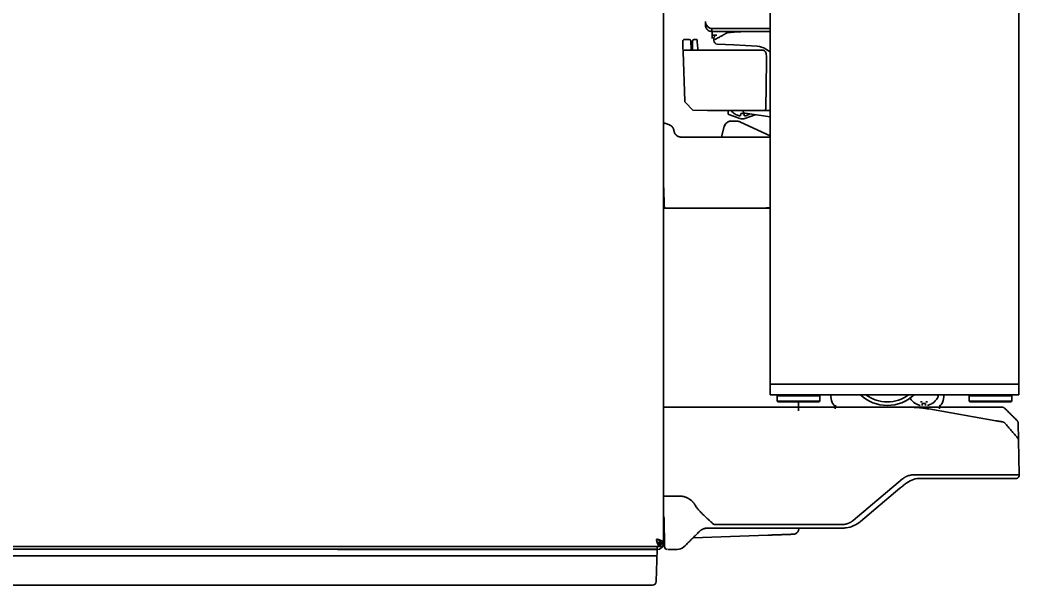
# Model space of a CAD drawing. Header units: inches. Extents: x 786 to 5755, y -850 to 3635.
# Drawn here: x 5404.7 to 5685.8, y 1287.6 to 1446.5 of the extents above; entities that cross this region are included whole.
import ezdxf

# ---------------------------------------------------------------- set-up
doc = ezdxf.new("R2010")
doc.units = ezdxf.units.IN
doc.layers.add('1', color=7, linetype='Continuous', true_color=0xffffff)
doc.layers.add('4', color=7, linetype='Continuous', true_color=0xffffff)

msp = doc.modelspace()

# ---------------------------------------------------------------- linework, layer by layer
at = {"layer": '1', "color": 7, "linetype": 'Continuous', "lineweight": 35}
for p, q in [((5615.76, 1344.12), (5615.76, 2088.63)), ((5685.76, 1344.12), (5685.76, 2088.63)), ((5585.76, 1299.72), (5585.76, 2075.35)), ((5597.59, 1445.78), (5597.56, 1445.21)), ((5597.78, 1445.2), (5597.56, 1445.21)), ((5599.36, 1444.12), (5599.36, 1443.32)), ((5599.36, 1443.32), (5600.27, 1443.32)), ((5599.47, 1443.32), (5599.47, 1441.32)), ((5601.4, 1444.12), (5599.54, 1444.12)), ((5600.27, 1443.32), (5615.76, 1443.32)), ((5601.65, 1444.12), (5601.4, 1444.12)), ((5601.65, 1444.12), (5615.76, 1444.12)), ((5609.39, 1443.32), (5605.64, 1443.13)), ((5593.92, 1440.14), (5593.89, 1438.31)), ((5593.93, 1440.58), (5593.92, 1440.14)), ((5595.01, 1441.07), (5594.43, 1441.07)), ((5595.25, 1440.36), (5595.21, 1440.89)), ((5595.41, 1438.53), (5595.25, 1440.36)), ((5599.53, 1442.32), (5600.81, 1442.32)), ((5599.91, 1441.38), (5599.91, 1440.77)), ((5600.86, 1439.77), (5605.6, 1439.52)), ((5593.89, 1438.31), (5593.89, 1438.07)), ((5595.45, 1438.07), (5595.41, 1438.53)), ((5598.26, 1438.07), (5598.26, 1438.11)), ((5603.26, 1438.11), (5603.26, 1438.07)), ((5605.6, 1439.52), (5612.09, 1439.18)), ((5614.56, 1438.37), (5615.82, 1437.55)), ((5603.99, 1420.21), (5603.99, 1421.07)), ((5604.15, 1419.98), (5607.3, 1418.83)), ((5608.14, 1421.07), (5608.14, 1421.07)), ((5608.67, 1418.83), (5611.61, 1419.9)), ((5608.78, 1420.3), (5615.82, 1419.31)), ((5615.76, 1344.12), (5615.76, 1341.12)), ((5617.76, 1344.12), (5615.76, 1344.12)), ((5615.76, 1344.12), (5617.76, 1344.12)), ((5683.76, 1344.12), (5617.76, 1344.12)), ((5617.76, 1344.12), (5683.76, 1344.12)), ((5685.76, 1344.12), (5683.76, 1344.12)), ((5683.76, 1344.12), (5685.76, 1344.12)), ((5685.76, 1341.12), (5685.76, 1344.12)), ((5615.76, 1341.12), (5617.76, 1341.12)), ((5683.76, 1341.12), (5617.76, 1341.12)), ((5617.76, 1340.87), (5618.01, 1341.12)), ((5617.76, 1339.37), (5617.76, 1340.87)), ((5617.76, 1340.87), (5629.76, 1340.87)), ((5618.01, 1339.12), (5617.76, 1339.37)), ((5617.76, 1339.37), (5623.76, 1339.37)), ((5623.76, 1339.12), (5618.01, 1339.12)), ((5623.76, 1339.37), (5629.76, 1339.37)), ((5629.51, 1339.12), (5623.76, 1339.12)), ((5629.51, 1341.12), (5629.76, 1340.87)), ((5629.76, 1339.37), (5629.51, 1339.12)), ((5629.76, 1340.87), (5629.76, 1339.37)), ((5633.04, 1339.54), (5632.76, 1341.12)), ((5656.73, 1338.68), (5656.73, 1338.65)), ((5661.33, 1338.65), (5661.33, 1338.68)), ((5663.03, 1340.72), (5663.03, 1340.52)), ((5664.76, 1341.12), (5664.48, 1339.54)), ((5671.76, 1340.87), (5672.01, 1341.12)), ((5671.76, 1339.37), (5671.76, 1340.87)), ((5671.76, 1340.87), (5683.76, 1340.87)), ((5672.01, 1339.12), (5671.76, 1339.37)), ((5671.76, 1339.37), (5677.76, 1339.37)), ((5677.76, 1339.12), (5672.01, 1339.12)), ((5677.76, 1339.37), (5683.76, 1339.37)), ((5683.51, 1339.12), (5677.76, 1339.12)), ((5683.51, 1341.12), (5683.76, 1340.87)), ((5683.76, 1339.37), (5683.51, 1339.12)), ((5683.76, 1341.12), (5685.76, 1341.12)), ((5683.76, 1340.87), (5683.76, 1339.37)), ((5590, 1337.62), (5585.82, 1337.62)), ((5602.39, 1337.62), (5590, 1337.62)), ((5639.24, 1337.62), (5602.39, 1337.62)), ((5634.15, 1337.62), (5634.14, 1338.19)), ((5648.09, 1337.62), (5639.24, 1337.62)), ((5653.14, 1337.62), (5649.07, 1337.62)), ((5678.56, 1337.62), (5656.28, 1337.62)), ((5679.26, 1333.84), (5660.41, 1337.16)), ((5663.51, 1338.19), (5663.5, 1337.62)), ((5685.65, 1328.37), (5685.57, 1333.21)), ((5685.82, 1318.62), (5685.65, 1328.37)), ((5653.07, 1317.45), (5639.17, 1305.79)), ((5678.83, 1318.62), (5656.28, 1318.62)), ((5658.2, 1317.62), (5685.07, 1317.62)), ((5685.82, 1318.62), (5678.83, 1318.62)), ((5685.82, 1318.36), (5685.82, 1318.62)), ((5641.2, 1305.49), (5652.32, 1314.83)), ((5586.05, 1312.62), (5585.82, 1312.62)), ((5587.43, 1312.62), (5586.05, 1312.62)), ((5590.32, 1312.62), (5587.43, 1312.62)), ((5594.86, 1309.76), (5594.65, 1310.12)), ((5585.82, 1304.75), (5585.84, 1304.75)), ((5585.83, 1304.75), (5585.96, 1304.78)), ((5585.93, 1306.45), (5586.07, 1298.36)), ((5635.96, 1304.62), (5600.71, 1304.62)), ((5585.83, 1302.34), (5585.82, 1302.34)), ((5586.01, 1302.02), (5585.95, 1301.97)), ((5595.81, 1302.6), (5595.95, 1302.74)), ((5600.71, 1303.62), (5636.06, 1303.62)), ((5635.09, 1303.62), (5635.16, 1303.62)), ((5584.82, 1299.62), (5584.14, 1299.62)), ((5585.02, 1299.22), (5584.68, 1299.22)), ((5584.68, 1299.22), (5584.84, 1299.22)), ((5585.02, 1299.22), (5584.84, 1299.22)), ((5585.02, 1299.41), (5585.02, 1299.56)), ((5585.02, 1299.41), (5585.02, 1299.22)), ((5585.02, 1298.42), (5585.02, 1299.22)), ((5585.02, 1299.22), (5585.82, 1299.22)), ((5585.82, 1299.41), (5585.82, 1299.56)), ((5585.82, 1299.22), (5585.82, 1299.41)), ((4604.34, 1297.68), (5584.02, 1297.68)), ((4604.64, 1298.48), (5584.53, 1298.48)), ((5580.02, 1297.62), (5494.02, 1297.62)), ((5584.02, 1297.62), (5580.02, 1297.62)), ((5580.02, 1297.62), (5584.02, 1297.62)), ((5583.71, 1288.59), (5584.02, 1297.62)), ((5584.02, 1297.62), (5584.02, 1298.42)), ((5584.68, 1298.42), (5584.84, 1298.42)), ((5584.84, 1298.42), (5585.02, 1298.42)), ((5587.84, 1297.62), (5589.58, 1297.62)), ((4696.04, 1295.78), (5583.96, 1295.78)), ((5494.34, 1287.62), (4696.04, 1287.62)), ((5494.34, 1287.62), (5580.02, 1287.62)), ((5580.02, 1287.62), (5582.71, 1287.62))]:
    msp.add_line(p, q, dxfattribs=at)
for centre, radius, start, end in [((5605.17, 1443.12), 0.2, 90, 185.2159), ((5594.43, 1440.57), 0.5, 90, 179), ((5595.01, 1440.87), 0.2, 5, 90), ((5600.91, 1440.77), 1, 180, 267), ((5611.83, 1434.19), 5, 56.8462, 87), ((5607.99, 1423.17), 3.74, 213.5346, 230.6209), ((5608.89, 1421.04), 0.75, 178, 262), ((5635.01, 1339.89), 2, 190, 222.8958), ((5632.08, 1337.16), 2, 1, 42.8958), ((5648.76, 1349.12), 11, 226.6582, 270), ((5648.76, 1349.12), 10, 233.1281, 270), ((5648.76, 1349.12), 11, 270, 313.3463), ((5648.76, 1349.12), 10, 270, 306.8719), ((5659.22, 1342.74), 4.8, 212.2618, 238.4163), ((5659.03, 1342.43), 3.78, 262.3959, 269.9965), ((5659.03, 1342.43), 3.78, 270.0035, 277.6041), ((5658.83, 1342.74), 4.8, 301.5814, 329.6988), ((5662.63, 1340.72), 0.4, 0, 90), ((5662.63, 1340.52), 0.4, 329.6988, 0), ((5665.44, 1337.16), 2, 137.1042, 179), ((5662.51, 1339.89), 2, 317.1042, 350), ((5658.2, 1310.62), 7, 90, 124.4719), ((5685.07, 1318.37), 0.75, 270, 359), ((5584.44, 1306.28), 1.5, 1, 22.1255), ((5636.06, 1311.62), 8, 278.1266, 310), ((5584.02, 1300.22), 0.25, 90, 180), ((5582.47, 1301.62), 2, 312.1755, 324.0342), ((5584.02, 1299.42), 1.8, 270, 353.6845), ((5586.82, 1298.37), 0.75, 181, 270), ((5589.58, 1300.62), 3, 270, 309.6918), ((5582.71, 1288.62), 1, 270, 358)]:
    msp.add_arc(centre, radius, start, end, dxfattribs=at)
at = {"layer": '1', "color": 7, "linetype": 'Continuous', "lineweight": 35, "extrusion": (0, 0, -1)}
for centre, major_axis, ratio, start_param, end_param in [((5599.54, 1446.12), (0, 2), 0.990268, 3.141593, 4.712389), ((5607.98, 1423.19), (-3.62, -0.87), 0.997235, 5.247399, 5.62012), ((5607.69, 1423.19), (-0.27, -3.72), 0.017407, 5.611261, 5.983982), ((5608.28, 1423.19), (-0.27, 3.72), 0.017407, 3.440796, 3.813517), ((5607.99, 1423.19), (-3.62, 0.87), 0.997235, 3.879272, 4.177379), ((5607.73, 1423.23), (-0.81, -3.6), 0.902278, 6.178468, 6.295334), ((5607.43, 1423.23), (-0.38, -3.67), 0.420739, 6.027806, 6.144672), ((5607.99, 1420.71), (0, -2), 0.999828, 5.934175, 6.632196), ((5608.54, 1423.23), (-0.38, 3.67), 0.420739, 3.280106, 3.396972), ((5608.25, 1423.23), (-0.81, 3.6), 0.902278, 3.129444, 3.24631), ((5598.07, 1300.62), (2.13, 2.11), 0.999844, 4.708305, 4.71975)]:
    msp.add_ellipse(centre, major_axis=major_axis, ratio=ratio, start_param=start_param, end_param=end_param, dxfattribs=at)
at = {"layer": '1', "color": 7, "linetype": 'Continuous', "lineweight": 35}
for points, degree in [([(5597.56, 1445.21), (5597.56, 1445.15), (5597.56, 1445.08), (5597.57, 1445.01)], 3), ([(5600.23, 1441.04), (5603.69, 1442.95)], 1), ([(5658.03, 1338.13), (5657.97, 1338.14), (5657.86, 1338.17), (5657.7, 1338.22), (5657.54, 1338.28), (5657.39, 1338.34), (5657.24, 1338.41), (5657.08, 1338.48), (5656.91, 1338.57), (5656.79, 1338.64), (5656.73, 1338.68)], 3), ([(5658.59, 1339.12), (5658.57, 1339.12), (5658.52, 1339.12), (5658.45, 1339.11), (5658.38, 1339.11), (5658.31, 1339.11), (5658.23, 1339.11), (5658.16, 1339.12), (5658.11, 1339.12), (5658.09, 1339.12)], 3), ([(5659.53, 1338.13), (5659.53, 1338.14), (5659.53, 1338.17), (5659.53, 1338.22), (5659.53, 1338.28), (5659.53, 1338.34), (5659.53, 1338.41), (5659.53, 1338.48), (5659.53, 1338.57), (5659.53, 1338.64), (5659.53, 1338.68)], 3), ([(5660.09, 1339.12), (5660.06, 1339.12), (5660.01, 1339.12), (5659.94, 1339.11), (5659.87, 1339.11), (5659.8, 1339.11), (5659.73, 1339.11), (5659.66, 1339.12), (5659.61, 1339.12), (5659.59, 1339.12)], 3), ([(5649.07, 1337.62), (5648.58, 1337.62), (5648.09, 1337.62)], 2), ([(5655.2, 1337.62), (5654.51, 1337.62), (5653.82, 1337.62), (5653.14, 1337.62)], 3), ([(5656.28, 1337.62), (5655.93, 1337.62), (5655.57, 1337.62), (5655.22, 1337.62)], 3), ([(5685.27, 1333.91), (5681.79, 1337.33)], 1), ([(5681.87, 1333.15), (5685.42, 1329)], 1), ([(5594.89, 1309.7), (5594.88, 1309.72), (5594.87, 1309.74), (5594.86, 1309.76)], 3), ([(5585.82, 1304.04), (5585.97, 1304.06)], 1), ([(5598.07, 1303.62), (5598.22, 1303.62), (5598.52, 1303.62), (5598.99, 1303.62), (5599.46, 1303.62), (5599.77, 1303.62), (5599.93, 1303.62)], 3), ([(5599.93, 1303.62), (5600.19, 1303.62), (5600.45, 1303.62), (5600.71, 1303.62)], 3), ([(5583.77, 1300.22), (5583.77, 1300.19), (5583.78, 1300.16), (5583.8, 1300.14)], 3), ([(5584.68, 1298.42), (5584.68, 1299.22)], 1), ([(5585.82, 1299.56), (5585.02, 1299.56)], 1), ([(5591.5, 1298.31), (5591.57, 1298.37), (5591.64, 1298.43), (5591.7, 1298.5)], 3)]:
    msp.add_open_spline(points, degree=degree, dxfattribs=at)
for points, knots in [([(5597.57, 1445.01), (5597.57, 1444.91), (5597.59, 1444.81), (5597.63, 1444.61), (5597.67, 1444.51), (5597.72, 1444.38), (5597.73, 1444.36), (5597.76, 1444.31), (5597.8, 1444.23), (5597.84, 1444.16), (5597.93, 1444.03), (5598, 1443.94), (5598.1, 1443.84), (5598.13, 1443.82), (5598.17, 1443.78), (5598.23, 1443.72), (5598.3, 1443.67), (5598.45, 1443.57), (5598.55, 1443.51), (5598.69, 1443.46), (5598.72, 1443.44), (5598.77, 1443.42), (5598.8, 1443.41), (5598.89, 1443.39), (5599, 1443.36), (5599.12, 1443.34), (5599.21, 1443.33), (5599.24, 1443.33), (5599.3, 1443.33), (5599.33, 1443.32), (5599.36, 1443.32)], [0, 0, 0, 0, 0.125, 0.125, 0.25, 0.25, 0.28125, 0.28125, 0.3125, 0.375, 0.375, 0.5, 0.5, 0.53125, 0.53125, 0.5625, 0.625, 0.625, 0.75, 0.75, 0.78125, 0.78125, 0.8125, 0.8125, 0.875, 0.9375, 0.9375, 0.96875, 0.96875, 1, 1, 1, 1]), ([(5599.36, 1444.12), (5599.29, 1444.12), (5599.21, 1444.13), (5599.12, 1444.15), (5599.11, 1444.16), (5599.07, 1444.17), (5599.05, 1444.17), (5599, 1444.19), (5598.97, 1444.2), (5598.93, 1444.22), (5598.91, 1444.23), (5598.9, 1444.24)], [0, 0, 0, 0, 0.453001, 0.453001, 0.566251, 0.566251, 0.679502, 0.679502, 0.906002, 0.906002, 1, 1, 1, 1]), ([(5604.01, 1443.04), (5603.96, 1443.04), (5603.9, 1443.03), (5603.79, 1443), (5603.74, 1442.98), (5603.69, 1442.95)], [0, 0, 0, 0, 0.5, 0.5, 1, 1, 1, 1]), ([(5605.64, 1443.13), (5605.62, 1443.13), (5605.59, 1443.13), (5605.53, 1443.12), (5605.51, 1443.12), (5605.45, 1443.12), (5605.42, 1443.12), (5605.37, 1443.11), (5605.34, 1443.11), (5605.29, 1443.11), (5605.26, 1443.11), (5605.21, 1443.11), (5605.18, 1443.1), (5605.13, 1443.1), (5605.11, 1443.1), (5605.06, 1443.1), (5605.03, 1443.1), (5604.98, 1443.09), (5604.96, 1443.09), (5604.91, 1443.09), (5604.89, 1443.09), (5604.84, 1443.09), (5604.81, 1443.09), (5604.77, 1443.08), (5604.75, 1443.08), (5604.68, 1443.08), (5604.64, 1443.08), (5604.56, 1443.07), (5604.52, 1443.07), (5604.46, 1443.07), (5604.44, 1443.07), (5604.41, 1443.06), (5604.39, 1443.06), (5604.34, 1443.06), (5604.31, 1443.06), (5604.25, 1443.06), (5604.22, 1443.05), (5604.18, 1443.05), (5604.15, 1443.05), (5604.12, 1443.05), (5604.11, 1443.05), (5604.1, 1443.05), (5604.09, 1443.05), (5604.06, 1443.05), (5604.05, 1443.05), (5604.04, 1443.04), (5604.03, 1443.04), (5604.03, 1443.04), (5604.02, 1443.04), (5604.02, 1443.04), (5604.01, 1443.04), (5604.01, 1443.04), (5604.01, 1443.04), (5604.01, 1443.04)], [0, 0, 0, 0, 0.031362, 0.031362, 0.062725, 0.062725, 0.094087, 0.094087, 0.125449, 0.125449, 0.156812, 0.156812, 0.188174, 0.188174, 0.219536, 0.219536, 0.250899, 0.250899, 0.282261, 0.282261, 0.313623, 0.313623, 0.344986, 0.344986, 0.376348, 0.376348, 0.439073, 0.439073, 0.501797, 0.501797, 0.53316, 0.53316, 0.564522, 0.564522, 0.627247, 0.627247, 0.689971, 0.689971, 0.752696, 0.752696, 0.784058, 0.784058, 0.815421, 0.815421, 0.878145, 0.878145, 0.909508, 0.909508, 0.94087, 0.94087, 0.972232, 0.972232, 1, 1, 1, 1]), ([(5605.63, 1443.05), (5605.63, 1443.07), (5605.63, 1443.09), (5605.64, 1443.12), (5605.64, 1443.13), (5605.64, 1443.13)], [0, 0, 0, 0, 0.5, 0.5, 1, 1, 1, 1]), ([(5600.3, 1442.03), (5600.24, 1442), (5600.18, 1441.96), (5600.09, 1441.87), (5600.05, 1441.82), (5599.98, 1441.7), (5599.95, 1441.64), (5599.92, 1441.51), (5599.91, 1441.44), (5599.91, 1441.38)], [0, 0, 0, 0, 0.25, 0.25, 0.5, 0.5, 0.75, 0.75, 1, 1, 1, 1]), ([(5603.99, 1420.21), (5603.99, 1420.2), (5603.99, 1420.2), (5603.99, 1420.19), (5603.99, 1420.18), (5603.99, 1420.16), (5603.99, 1420.15), (5604, 1420.12), (5604.01, 1420.11), (5604.02, 1420.09), (5604.03, 1420.08), (5604.04, 1420.06), (5604.05, 1420.04), (5604.07, 1420.03), (5604.07, 1420.02), (5604.08, 1420.02), (5604.11, 1420), (5604.13, 1419.98), (5604.15, 1419.98)], [0, 0, 0, 0, 0.0625, 0.0625, 0.125, 0.125, 0.25, 0.25, 0.375, 0.375, 0.5, 0.5, 0.625, 0.6875, 0.6875, 0.75, 0.75, 1, 1, 1, 1]), ([(5608.45, 1420.28), (5608.42, 1420.28), (5608.38, 1420.28), (5608.3, 1420.28), (5608.22, 1420.28), (5608.14, 1420.28), (5608.07, 1420.28), (5608.03, 1420.28), (5607.91, 1420.28), (5607.83, 1420.28), (5607.71, 1420.28), (5607.67, 1420.28), (5607.6, 1420.28), (5607.56, 1420.28), (5607.52, 1420.28)], [0, 0, 0, 0, 0.125, 0.125, 0.25, 0.375, 0.375, 0.5, 0.5, 0.75, 0.75, 0.875, 0.875, 1, 1, 1, 1]), ([(5658.53, 1338.68), (5658.53, 1338.56), (5658.53, 1338.45), (5658.53, 1338.31), (5658.53, 1338.27), (5658.53, 1338.19), (5658.53, 1338.16), (5658.53, 1338.13)], [0, 0, 0, 0, 0.5, 0.5, 0.75, 0.75, 1, 1, 1, 1]), ([(5661.33, 1338.68), (5661.12, 1338.56), (5660.91, 1338.45), (5660.59, 1338.31), (5660.48, 1338.27), (5660.25, 1338.19), (5660.14, 1338.16), (5660.03, 1338.13)], [0, 0, 0, 0, 0.5, 0.5, 0.75, 0.75, 1, 1, 1, 1]), ([(5660.41, 1337.16), (5660, 1337.24), (5659.59, 1337.3), (5658.98, 1337.38), (5658.77, 1337.41), (5658.36, 1337.45), (5658.15, 1337.48), (5657.53, 1337.53), (5657.12, 1337.56), (5656.29, 1337.6), (5655.88, 1337.62), (5655.46, 1337.62)], [0, 0, 0, 0, 0.25, 0.25, 0.375, 0.375, 0.5, 0.5, 0.75, 0.75, 1, 1, 1, 1]), ([(5681.08, 1337.62), (5681.08, 1337.62), (5681.08, 1337.62), (5681.06, 1337.62), (5681.06, 1337.62), (5681.04, 1337.62), (5681.04, 1337.62), (5681.02, 1337.62), (5681.01, 1337.62), (5680.99, 1337.62), (5680.98, 1337.62), (5680.95, 1337.62), (5680.94, 1337.62), (5680.91, 1337.62), (5680.9, 1337.62), (5680.85, 1337.62), (5680.81, 1337.62), (5680.73, 1337.62), (5680.69, 1337.62), (5680.6, 1337.62), (5680.55, 1337.62), (5680.49, 1337.62), (5680.47, 1337.62), (5680.45, 1337.62), (5680.4, 1337.62), (5680.36, 1337.62), (5680.28, 1337.62), (5680.21, 1337.62), (5680.09, 1337.62), (5680.02, 1337.62), (5679.92, 1337.62), (5679.89, 1337.62), (5679.83, 1337.62), (5679.82, 1337.62), (5679.78, 1337.62), (5679.76, 1337.62), (5679.67, 1337.62), (5679.6, 1337.62), (5679.45, 1337.62), (5679.37, 1337.62), (5679.22, 1337.62), (5679.14, 1337.62), (5679.02, 1337.62), (5678.97, 1337.62), (5678.89, 1337.62), (5678.85, 1337.62), (5678.77, 1337.62), (5678.73, 1337.62), (5678.67, 1337.62), (5678.65, 1337.62), (5678.61, 1337.62), (5678.58, 1337.62), (5678.56, 1337.62)], [0, 0, 0, 0, 0.0625, 0.0625, 0.09375, 0.09375, 0.125, 0.125, 0.15625, 0.15625, 0.1875, 0.1875, 0.21875, 0.21875, 0.25, 0.25, 0.3125, 0.3125, 0.375, 0.375, 0.4375, 0.4375, 0.453125, 0.453125, 0.46875, 0.5, 0.5, 0.5625, 0.5625, 0.625, 0.625, 0.65625, 0.65625, 0.671875, 0.671875, 0.6875, 0.6875, 0.75, 0.75, 0.8125, 0.8125, 0.875, 0.875, 0.90625, 0.90625, 0.9375, 0.9375, 0.96875, 0.96875, 0.984375, 0.984375, 1, 1, 1, 1]), ([(5681.08, 1337.62), (5681.15, 1337.62), (5681.21, 1337.61), (5681.34, 1337.59), (5681.4, 1337.57), (5681.52, 1337.52), (5681.58, 1337.49), (5681.69, 1337.42), (5681.74, 1337.38), (5681.79, 1337.33)], [0, 0, 0, 0, 0.25, 0.25, 0.5, 0.5, 0.75, 0.75, 1, 1, 1, 1]), ([(5681.29, 1333.48), (5681.28, 1333.48), (5681.28, 1333.48), (5681.27, 1333.49), (5681.26, 1333.49), (5681.25, 1333.49), (5681.24, 1333.49), (5681.22, 1333.49), (5681.21, 1333.5), (5681.17, 1333.5), (5681.15, 1333.51), (5681.12, 1333.51), (5681.11, 1333.51), (5681.1, 1333.52), (5681.09, 1333.52), (5681.07, 1333.52), (5681.06, 1333.52), (5681.01, 1333.53), (5680.98, 1333.54), (5680.87, 1333.56), (5680.78, 1333.57), (5680.68, 1333.59), (5680.65, 1333.59), (5680.64, 1333.6), (5680.61, 1333.6), (5680.58, 1333.61), (5680.51, 1333.62), (5680.45, 1333.63), (5680.35, 1333.65), (5680.29, 1333.66), (5680.18, 1333.68), (5680.12, 1333.69), (5680.03, 1333.71), (5679.99, 1333.71), (5679.93, 1333.72), (5679.9, 1333.73), (5679.8, 1333.74), (5679.67, 1333.77), (5679.54, 1333.79), (5679.4, 1333.82), (5679.33, 1333.83), (5679.26, 1333.84)], [0, 0, 0, 0, 0.0625, 0.0625, 0.09375, 0.09375, 0.125, 0.125, 0.1875, 0.1875, 0.25, 0.25, 0.265625, 0.265625, 0.28125, 0.28125, 0.3125, 0.3125, 0.375, 0.375, 0.5, 0.515625, 0.515625, 0.53125, 0.53125, 0.5625, 0.5625, 0.625, 0.625, 0.6875, 0.6875, 0.75, 0.75, 0.78125, 0.78125, 0.8125, 0.8125, 0.875, 0.9375, 0.9375, 1, 1, 1, 1]), ([(5681.87, 1333.15), (5681.84, 1333.19), (5681.79, 1333.23), (5681.71, 1333.31), (5681.66, 1333.34), (5681.56, 1333.4), (5681.51, 1333.42), (5681.4, 1333.46), (5681.34, 1333.47), (5681.29, 1333.48)], [0, 0, 0, 0, 0.25, 0.25, 0.5, 0.5, 0.75, 0.75, 1, 1, 1, 1]), ([(5685.27, 1333.91), (5685.32, 1333.86), (5685.36, 1333.81), (5685.43, 1333.71), (5685.46, 1333.65), (5685.51, 1333.53), (5685.53, 1333.47), (5685.56, 1333.34), (5685.57, 1333.28), (5685.57, 1333.21)], [0, 0, 0, 0, 0.25, 0.25, 0.5, 0.5, 0.75, 0.75, 1, 1, 1, 1]), ([(5685.65, 1328.37), (5685.65, 1328.43), (5685.65, 1328.48), (5685.63, 1328.6), (5685.61, 1328.65), (5685.57, 1328.76), (5685.54, 1328.81), (5685.49, 1328.91), (5685.45, 1328.96), (5685.42, 1329)], [0, 0, 0, 0, 0.25, 0.25, 0.5, 0.5, 0.75, 0.75, 1, 1, 1, 1]), ([(5652.32, 1314.83), (5652.55, 1315.02), (5652.78, 1315.21), (5653.24, 1315.6), (5653.47, 1315.79), (5653.7, 1315.98)], [0, 0, 0, 0, 0.5, 0.5, 1, 1, 1, 1]), ([(5656.28, 1318.62), (5656.26, 1318.62), (5656.22, 1318.62), (5656.15, 1318.62), (5656.07, 1318.62), (5655.98, 1318.61), (5655.89, 1318.6), (5655.78, 1318.6), (5655.67, 1318.58), (5655.54, 1318.57), (5655.37, 1318.54), (5655.17, 1318.5), (5654.95, 1318.44), (5654.75, 1318.38), (5654.57, 1318.32), (5654.38, 1318.25), (5654.19, 1318.16), (5653.99, 1318.06), (5653.82, 1317.97), (5653.69, 1317.9), (5653.6, 1317.84), (5653.52, 1317.79), (5653.44, 1317.74), (5653.37, 1317.69), (5653.31, 1317.64), (5653.26, 1317.6), (5653.21, 1317.56), (5653.16, 1317.53), (5653.13, 1317.5), (5653.09, 1317.47), (5653.08, 1317.46), (5653.07, 1317.45)], [0, 0, 0, 0, 0.017064, 0.036815, 0.059249, 0.084363, 0.112153, 0.142614, 0.175746, 0.211544, 0.250008, 0.322378, 0.388152, 0.447354, 0.499999, 0.556663, 0.617207, 0.681642, 0.74999, 0.781923, 0.811844, 0.839751, 0.865643, 0.889519, 0.911376, 0.931211, 0.949024, 0.964812, 0.978571, 0.990302, 1, 1, 1, 1]), ([(5653.7, 1315.98), (5653.79, 1316.05), (5653.88, 1316.13), (5654.05, 1316.26), (5654.15, 1316.33), (5654.24, 1316.39)], [0, 0, 0, 0, 0.5, 0.5, 1, 1, 1, 1]), ([(5594.65, 1310.12), (5594.64, 1310.13), (5594.63, 1310.16), (5594.6, 1310.21), (5594.56, 1310.27), (5594.51, 1310.35), (5594.45, 1310.44), (5594.37, 1310.55), (5594.28, 1310.67), (5594.18, 1310.8), (5594.07, 1310.93), (5593.96, 1311.04), (5593.82, 1311.19), (5593.63, 1311.38), (5593.36, 1311.6), (5593.08, 1311.79), (5592.83, 1311.95), (5592.56, 1312.1), (5592.25, 1312.24), (5591.92, 1312.36), (5591.67, 1312.44), (5591.47, 1312.49), (5591.32, 1312.52), (5591.15, 1312.55), (5591.01, 1312.57), (5590.89, 1312.59), (5590.81, 1312.6), (5590.74, 1312.6), (5590.67, 1312.61), (5590.6, 1312.61), (5590.54, 1312.62), (5590.49, 1312.62), (5590.44, 1312.62), (5590.39, 1312.62), (5590.36, 1312.62), (5590.33, 1312.62), (5590.32, 1312.62)], [0, 0, 0, 0, 0.0061, 0.01531, 0.027667, 0.04322, 0.062032, 0.084179, 0.109751, 0.139649, 0.168791, 0.197137, 0.224648, 0.276341, 0.344632, 0.418422, 0.469345, 0.515612, 0.598152, 0.668476, 0.730211, 0.758888, 0.790823, 0.826032, 0.864529, 0.882031, 0.898505, 0.913948, 0.928354, 0.941722, 0.954048, 0.96533, 0.975568, 0.984759, 0.992903, 1, 1, 1, 1]), ([(5594.89, 1309.7), (5595.05, 1309.49), (5595.21, 1309.27), (5595.55, 1308.86), (5595.72, 1308.65), (5596.09, 1308.25), (5596.29, 1308.05), (5596.69, 1307.65), (5596.89, 1307.45), (5597.21, 1307.16), (5597.32, 1307.06), (5597.48, 1306.91), (5597.53, 1306.86), (5597.64, 1306.76), (5597.7, 1306.7), (5597.97, 1306.45), (5598.19, 1306.25), (5598.63, 1305.85), (5598.85, 1305.64), (5599.29, 1305.23), (5599.51, 1305.02), (5599.73, 1304.8)], [0, 0, 0, 0, 0.125, 0.125, 0.25, 0.25, 0.375, 0.375, 0.5, 0.5, 0.5625, 0.5625, 0.59375, 0.59375, 0.625, 0.625, 0.75, 0.75, 0.875, 0.875, 1, 1, 1, 1]), ([(5599.93, 1304.68), (5599.92, 1304.68), (5599.91, 1304.69), (5599.89, 1304.69), (5599.88, 1304.7), (5599.85, 1304.71), (5599.84, 1304.72), (5599.81, 1304.73), (5599.8, 1304.74), (5599.79, 1304.75), (5599.78, 1304.75), (5599.75, 1304.77), (5599.74, 1304.79), (5599.73, 1304.8)], [0, 0, 0, 0, 0.125, 0.125, 0.25, 0.25, 0.5, 0.5, 0.625, 0.625, 0.75, 0.75, 1, 1, 1, 1]), ([(5599.93, 1304.68), (5599.94, 1304.68), (5599.96, 1304.68), (5600, 1304.67), (5600.03, 1304.67), (5600.07, 1304.66), (5600.1, 1304.66), (5600.13, 1304.65), (5600.16, 1304.65), (5600.2, 1304.65), (5600.23, 1304.64), (5600.26, 1304.64), (5600.29, 1304.64), (5600.32, 1304.64), (5600.34, 1304.63), (5600.37, 1304.63), (5600.4, 1304.63), (5600.43, 1304.63), (5600.45, 1304.63), (5600.48, 1304.63), (5600.5, 1304.62), (5600.52, 1304.62), (5600.55, 1304.62), (5600.57, 1304.62), (5600.59, 1304.62), (5600.61, 1304.62), (5600.63, 1304.62), (5600.66, 1304.62), (5600.67, 1304.62), (5600.69, 1304.62), (5600.71, 1304.62), (5600.71, 1304.62)], [0, 0, 0, 0, 0.045822, 0.090837, 0.135046, 0.178447, 0.221042, 0.262828, 0.303807, 0.343977, 0.383338, 0.42189, 0.459633, 0.496565, 0.532688, 0.567999, 0.602498, 0.636186, 0.669061, 0.701124, 0.732373, 0.762807, 0.792428, 0.821233, 0.849223, 0.876396, 0.902752, 0.928292, 0.953013, 0.976916, 1, 1, 1, 1]), ([(5639.17, 1305.79), (5639.16, 1305.78), (5639.13, 1305.75), (5639.07, 1305.71), (5639, 1305.66), (5638.92, 1305.6), (5638.83, 1305.53), (5638.72, 1305.45), (5638.59, 1305.37), (5638.44, 1305.28), (5638.25, 1305.18), (5638.05, 1305.08), (5637.86, 1304.99), (5637.67, 1304.92), (5637.49, 1304.86), (5637.29, 1304.8), (5637.07, 1304.74), (5636.88, 1304.71), (5636.75, 1304.68), (5636.67, 1304.67), (5636.59, 1304.66), (5636.52, 1304.65), (5636.45, 1304.64), (5636.39, 1304.64), (5636.33, 1304.63), (5636.27, 1304.63), (5636.22, 1304.63), (5636.16, 1304.62), (5636.12, 1304.62), (5636.07, 1304.62), (5636.03, 1304.62), (5635.99, 1304.62), (5635.97, 1304.62), (5635.96, 1304.62)], [0, 0, 0, 0, 0.015307, 0.035184, 0.059623, 0.088618, 0.12216, 0.160242, 0.20286, 0.250007, 0.318362, 0.382801, 0.443341, 0.499998, 0.55265, 0.611855, 0.677626, 0.749989, 0.773387, 0.795826, 0.817305, 0.837824, 0.857382, 0.87598, 0.893616, 0.91029, 0.926001, 0.940748, 0.954531, 0.967348, 0.9792, 0.990084, 1, 1, 1, 1]), ([(5586, 1302.48), (5585.98, 1302.45), (5585.97, 1302.42), (5585.94, 1302.39), (5585.94, 1302.38), (5585.93, 1302.37), (5585.92, 1302.37), (5585.9, 1302.35), (5585.89, 1302.35), (5585.87, 1302.34), (5585.85, 1302.33), (5585.83, 1302.34)], [0, 0, 0, 0, 0.327638, 0.327638, 0.421517, 0.421517, 0.515396, 0.515396, 0.703154, 0.703154, 1, 1, 1, 1]), ([(5591.7, 1298.5), (5592.05, 1298.84), (5592.39, 1299.19), (5593.08, 1299.87), (5593.42, 1300.22), (5594.11, 1300.9), (5594.45, 1301.24), (5594.96, 1301.75), (5595.13, 1301.92), (5595.47, 1302.27), (5595.64, 1302.44), (5595.81, 1302.6)], [0, 0, 0, 0, 0.25, 0.25, 0.5, 0.5, 0.75, 0.75, 0.875, 0.875, 1, 1, 1, 1]), ([(5595.97, 1302.77), (5596, 1302.8), (5596.03, 1302.83), (5596.1, 1302.88), (5596.13, 1302.91), (5596.23, 1303), (5596.31, 1303.05), (5596.45, 1303.15), (5596.53, 1303.2), (5596.69, 1303.29), (5596.78, 1303.33), (5596.91, 1303.39), (5596.95, 1303.41), (5597.02, 1303.43), (5597.04, 1303.44), (5597.09, 1303.46), (5597.11, 1303.46), (5597.23, 1303.5), (5597.33, 1303.53), (5597.53, 1303.57), (5597.63, 1303.59), (5597.85, 1303.61), (5597.95, 1303.62), (5598.07, 1303.62)], [0, 0, 0, 0, 0.0625, 0.0625, 0.125, 0.125, 0.25, 0.25, 0.375, 0.375, 0.5, 0.5, 0.5625, 0.5625, 0.59375, 0.59375, 0.625, 0.625, 0.75, 0.75, 0.875, 0.875, 1, 1, 1, 1]), ([(5597.1, 1303.42), (5597.15, 1303.43), (5597.19, 1303.45), (5597.29, 1303.48), (5597.34, 1303.49), (5597.48, 1303.53), (5597.58, 1303.55), (5597.79, 1303.58), (5597.9, 1303.6), (5598.12, 1303.61), (5598.23, 1303.62), (5598.35, 1303.62)], [0, 0, 0, 0, 0.125, 0.125, 0.25, 0.25, 0.5, 0.5, 0.75, 0.75, 1, 1, 1, 1]), ([(5636.06, 1303.62), (5636.15, 1303.62), (5636.25, 1303.62), (5636.43, 1303.63), (5636.53, 1303.63), (5636.81, 1303.65), (5637, 1303.67), (5637.19, 1303.7)], [0, 0, 0, 0, 0.25, 0.25, 0.5, 0.5, 1, 1, 1, 1]), ([(5583.77, 1300.22), (5583.78, 1300.21), (5583.78, 1300.18), (5583.78, 1300.14), (5583.79, 1300.11), (5583.79, 1300.08), (5583.8, 1300.07)], [0, 0, 0, 0, 0.253656, 0.505818, 0.755049, 1, 1, 1, 1]), ([(5583.8, 1300.14), (5583.87, 1300.01), (5583.95, 1299.89), (5584.09, 1299.67), (5584.17, 1299.57), (5584.31, 1299.4), (5584.39, 1299.33), (5584.54, 1299.24), (5584.61, 1299.22), (5584.68, 1299.22)], [0, 0, 0, 0, 0.25, 0.25, 0.5, 0.5, 0.75, 0.75, 1, 1, 1, 1]), ([(5583.8, 1300.07), (5583.84, 1299.96), (5583.87, 1299.85), (5583.95, 1299.63), (5583.98, 1299.53), (5584.06, 1299.33), (5584.09, 1299.23), (5584.17, 1299.05), (5584.2, 1298.97), (5584.28, 1298.82), (5584.31, 1298.75), (5584.39, 1298.63), (5584.43, 1298.58), (5584.5, 1298.5), (5584.54, 1298.47), (5584.61, 1298.43), (5584.65, 1298.42), (5584.68, 1298.42)], [0, 0, 0, 0, 0.125, 0.125, 0.25, 0.25, 0.375, 0.375, 0.5, 0.5, 0.625, 0.625, 0.75, 0.75, 0.875, 0.875, 1, 1, 1, 1]), ([(5584.17, 1300.45), (5584.16, 1300.45), (5584.14, 1300.46), (5584.1, 1300.46), (5584.06, 1300.47), (5584.04, 1300.47), (5584.02, 1300.47)], [0, 0, 0, 0, 0.244951, 0.494182, 0.746344, 1, 1, 1, 1]), ([(5585.02, 1299.56), (5585.02, 1299.64), (5585, 1299.71), (5584.91, 1299.86), (5584.84, 1299.93), (5584.68, 1300.08), (5584.58, 1300.15), (5584.35, 1300.3), (5584.23, 1300.37), (5584.11, 1300.45)], [0, 0, 0, 0, 0.25, 0.25, 0.5, 0.5, 0.75, 0.75, 1, 1, 1, 1]), ([(5585.82, 1299.56), (5585.82, 1299.6), (5585.81, 1299.64), (5585.77, 1299.71), (5585.74, 1299.75), (5585.66, 1299.82), (5585.61, 1299.86), (5585.49, 1299.93), (5585.42, 1299.97), (5585.27, 1300.04), (5585.19, 1300.08), (5585.01, 1300.15), (5584.92, 1300.19), (5584.72, 1300.26), (5584.61, 1300.3), (5584.4, 1300.37), (5584.28, 1300.41), (5584.17, 1300.45)], [0, 0, 0, 0, 0.125, 0.125, 0.25, 0.25, 0.375, 0.375, 0.5, 0.5, 0.625, 0.625, 0.75, 0.75, 0.875, 0.875, 1, 1, 1, 1]), ([(5586.98, 1297.62), (5587.06, 1297.62), (5587.22, 1297.62), (5587.44, 1297.62), (5587.58, 1297.62), (5587.68, 1297.62), (5587.71, 1297.62), (5587.78, 1297.62), (5587.81, 1297.62), (5587.84, 1297.62)], [0, 0, 0, 0, 0.25, 0.5, 0.75, 0.75, 0.875, 0.875, 1, 1, 1, 1])]:
    msp.add_open_spline(points, degree=3, knots=knots, dxfattribs=at)
at = {"layer": '4', "color": 7, "linetype": 'Continuous', "lineweight": 35}
for p, q in [((5591.19, 1440.42), (5591.19, 1440.32)), ((5591.19, 1440.33), (5591.19, 1440.36)), ((5591.2, 1440.44), (5591.2, 1440.59)), ((5591.2, 1440.2), (5591.2, 1440.11)), ((5591.2, 1440.11), (5591.24, 1438.87)), ((5592.96, 1441.07), (5591.7, 1441.07)), ((5593.47, 1440.15), (5593.46, 1440.59)), ((5593.52, 1438.91), (5593.47, 1440.15)), ((5591.24, 1438.87), (5591.29, 1437.55)), ((5591.29, 1437.55), (5591.77, 1423.68)), ((5598.19, 1438.07), (5591.79, 1438.07)), ((5593.16, 1438.07), (5593.06, 1438.07)), ((5593.55, 1438.07), (5593.52, 1438.91)), ((5594.38, 1438.07), (5593.55, 1438.07)), ((5598.19, 1438.07), (5595.45, 1438.07)), ((5608.1, 1438.07), (5598.19, 1438.07)), ((5613.63, 1438.07), (5608.1, 1438.07)), ((5614.54, 1421.55), (5614.72, 1434.84)), ((5614.72, 1436.49), (5614.72, 1435.68)), ((5591.92, 1423.34), (5594.04, 1421.22)), ((5594.04, 1421.22), (5598.19, 1421.07)), ((5598.19, 1421.07), (5612.28, 1421.07)), ((5612.28, 1421.07), (5614.04, 1421.07)), ((5614.04, 1421.07), (5615.78, 1421.07)), ((5615.78, 1421.07), (5615.82, 1421.07)), ((5587.42, 1417.04), (5586.16, 1417.5)), ((5615.82, 1413.92), (5607.43, 1417.84)), ((5602.89, 1416.64), (5602.08, 1413.62)), ((5615.82, 1413.62), (5590.7, 1413.62)), ((5585.82, 1403.05), (5585.82, 1403.06)), ((5585.82, 1399.37), (5585.92, 1394.11)), ((5585.82, 1393.62), (5586.42, 1393.62)), ((5585.82, 1393.52), (5588.69, 1393.62)), ((5586.42, 1393.62), (5614.69, 1393.62)), ((5588.58, 1393.62), (5588.62, 1393.62)), ((5614.69, 1393.62), (5615.82, 1393.62)), ((5623.76, 1336.63), (5623.76, 1339.13)), ((5623.82, 1303.4), (5623.82, 1303.62)), ((5585.82, 1300.62), (5586.03, 1300.63)), ((5594.11, 1300.91), (5615.14, 1301.64))]:
    msp.add_line(p, q, dxfattribs=at)
for centre, radius, start, end in [((5592.96, 1440.57), 0.5, 19.5381, 90), ((5592.96, 1440.57), 0.5, 2, 19.5381), ((5591.79, 1437.57), 0.5, 90, 182), ((5592.27, 1423.7), 0.5, 182, 225), ((5614.04, 1421.57), 0.5, 270, 358), ((5586.07, 1417.26), 0.25, 70, 180), ((5604.82, 1416.12), 2, 151.4602, 165), ((5604.82, 1416.12), 2, 90, 116.5172), ((5587.87, 1393.12), 0.5, 72.3867, 90), ((5622.32, 1303.4), 1.5, 272, 293.2823), ((5622.32, 1303.4), 1.5, 293.2823, 0)]:
    msp.add_arc(centre, radius, start, end, dxfattribs=at)
at = {"layer": '4', "color": 7, "linetype": 'Continuous', "lineweight": 35, "extrusion": (0, 0, -1)}
for centre, major_axis, ratio, start_param, end_param in [((5607.39, 1417.56), (2.18, 61.56), 0.113636, 1.258201, 1.282274), ((5586.17, 1394.12), (0.25, 0.004), 0.765996, 1.584166, 3.141593), ((5586.26, 1393.93), (0.161, 0.192), 0.60812, 2.197927, 3.141593)]:
    msp.add_ellipse(centre, major_axis=major_axis, ratio=ratio, start_param=start_param, end_param=end_param, dxfattribs=at)
at = {"layer": '4', "color": 7, "linetype": 'Continuous', "lineweight": 35}
for points, degree, knots in [([(5591.2, 1440.59), (5591.2, 1440.59), (5591.2, 1440.59), (5591.2, 1440.59), (5591.2, 1440.58), (5591.2, 1440.58), (5591.2, 1440.58), (5591.2, 1440.58), (5591.2, 1440.58), (5591.2, 1440.58), (5591.2, 1440.57), (5591.2, 1440.57), (5591.2, 1440.57), (5591.2, 1440.57), (5591.2, 1440.56), (5591.2, 1440.56), (5591.2, 1440.56), (5591.2, 1440.56), (5591.2, 1440.55), (5591.2, 1440.55), (5591.2, 1440.55), (5591.2, 1440.54), (5591.2, 1440.52), (5591.19, 1440.51), (5591.19, 1440.49), (5591.19, 1440.48), (5591.19, 1440.47), (5591.19, 1440.46), (5591.19, 1440.44), (5591.19, 1440.43), (5591.19, 1440.43), (5591.19, 1440.42)], 3, [0, 0, 0, 0, 0.029683, 0.058828, 0.087439, 0.115518, 0.14307, 0.170096, 0.196598, 0.222578, 0.248037, 0.272976, 0.297397, 0.321298, 0.344681, 0.367544, 0.389889, 0.411714, 0.433018, 0.453802, 0.474064, 0.493804, 0.598854, 0.694698, 0.748573, 0.799072, 0.846158, 0.889804, 0.929992, 0.966719, 1, 1, 1, 1]), ([(5591.7, 1441.07), (5591.67, 1441.07), (5591.64, 1441.07), (5591.57, 1441.05), (5591.54, 1441.05), (5591.48, 1441.02), (5591.45, 1441.01), (5591.4, 1440.97), (5591.38, 1440.95), (5591.33, 1440.91), (5591.31, 1440.88), (5591.27, 1440.83), (5591.26, 1440.8), (5591.23, 1440.74), (5591.22, 1440.71), (5591.21, 1440.65), (5591.2, 1440.62), (5591.2, 1440.59)], 3, [0, 0, 0, 0, 0.125, 0.125, 0.25, 0.25, 0.375, 0.375, 0.5, 0.5, 0.625, 0.625, 0.75, 0.75, 0.875, 0.875, 1, 1, 1, 1]), ([(5613.63, 1438.07), (5613.84, 1438.04), (5614.05, 1437.99), (5614.34, 1437.78), (5614.59, 1437.4), (5614.68, 1437.07), (5614.72, 1436.49)], 3, [0, 0, 0, 0, 0.180766, 0.414511, 0.692872, 1, 1, 1, 1]), ([(5602.97, 1416.68), (5603, 1416.83), (5603.1, 1417.11), (5603.37, 1417.51), (5603.74, 1417.82), (5604.04, 1417.97), (5604.2, 1418.02)], 3, [0, 0, 0, 0, 0.240196, 0.49127, 0.746959, 1, 1, 1, 1]), ([(5606.16, 1418.12), (5606.06, 1418.12), (5605.96, 1418.12), (5605.72, 1418.12), (5605.58, 1418.12), (5605.32, 1418.12), (5605.21, 1418.12), (5605.02, 1418.12), (5604.95, 1418.12), (5604.85, 1418.12), (5604.82, 1418.12), (5604.82, 1418.12)], 3, [0, 0, 0, 0, 0.139708, 0.139708, 0.357016, 0.357016, 0.573291, 0.573291, 0.786882, 0.786882, 1, 1, 1, 1]), ([(5607.43, 1417.84), (5607.42, 1417.84), (5607.4, 1417.85), (5607.38, 1417.86), (5607.36, 1417.87), (5607.34, 1417.88), (5607.31, 1417.89), (5607.29, 1417.9), (5607.27, 1417.91), (5607.24, 1417.92), (5607.22, 1417.93), (5607.2, 1417.94), (5607.17, 1417.94), (5607.15, 1417.95), (5607.13, 1417.96), (5607.1, 1417.97), (5607.08, 1417.98), (5607.06, 1417.98), (5607.03, 1417.99), (5607.01, 1418), (5606.98, 1418), (5606.96, 1418.01), (5606.94, 1418.02), (5606.91, 1418.02), (5606.89, 1418.03), (5606.86, 1418.04), (5606.84, 1418.04), (5606.82, 1418.05), (5606.79, 1418.05), (5606.77, 1418.06), (5606.74, 1418.06), (5606.72, 1418.07), (5606.7, 1418.07), (5606.67, 1418.08), (5606.65, 1418.08), (5606.62, 1418.08), (5606.6, 1418.09), (5606.57, 1418.09), (5606.55, 1418.09), (5606.52, 1418.1), (5606.5, 1418.1), (5606.48, 1418.1), (5606.45, 1418.11), (5606.43, 1418.11), (5606.4, 1418.11), (5606.38, 1418.11), (5606.35, 1418.11), (5606.33, 1418.12), (5606.31, 1418.12), (5606.28, 1418.12), (5606.26, 1418.12), (5606.23, 1418.12), (5606.21, 1418.12), (5606.18, 1418.12), (5606.17, 1418.12), (5606.16, 1418.12)], 3, [0, 0, 0, 0, 0.019176, 0.03834, 0.057492, 0.076632, 0.09576, 0.114876, 0.133981, 0.153073, 0.172153, 0.191221, 0.210278, 0.229322, 0.248355, 0.267375, 0.286384, 0.305381, 0.324366, 0.343339, 0.3623, 0.38125, 0.400187, 0.419113, 0.438027, 0.456929, 0.47582, 0.494698, 0.513565, 0.53242, 0.551263, 0.570095, 0.588915, 0.607723, 0.626519, 0.645304, 0.664077, 0.682838, 0.701588, 0.720325, 0.739052, 0.757766, 0.776469, 0.79516, 0.81384, 0.832508, 0.851165, 0.86981, 0.888443, 0.907065, 0.925675, 0.944273, 0.96286, 0.981436, 1, 1, 1, 1]), ([(5588.72, 1415.39), (5588.72, 1415.4), (5588.72, 1415.41), (5588.71, 1415.43), (5588.71, 1415.45), (5588.71, 1415.47), (5588.7, 1415.5), (5588.7, 1415.52), (5588.7, 1415.54), (5588.69, 1415.56), (5588.69, 1415.58), (5588.68, 1415.61), (5588.68, 1415.63), (5588.67, 1415.65), (5588.66, 1415.67), (5588.66, 1415.7), (5588.65, 1415.72), (5588.65, 1415.74), (5588.64, 1415.77), (5588.63, 1415.79), (5588.62, 1415.81), (5588.61, 1415.84), (5588.61, 1415.86), (5588.6, 1415.88), (5588.59, 1415.91), (5588.58, 1415.93), (5588.57, 1415.96), (5588.56, 1415.98), (5588.54, 1416.01), (5588.53, 1416.03), (5588.52, 1416.05), (5588.51, 1416.08), (5588.5, 1416.1), (5588.48, 1416.13), (5588.47, 1416.15), (5588.45, 1416.18), (5588.44, 1416.2), (5588.42, 1416.23), (5588.41, 1416.25), (5588.39, 1416.28), (5588.37, 1416.3), (5588.36, 1416.33), (5588.34, 1416.35), (5588.32, 1416.37), (5588.3, 1416.4), (5588.28, 1416.42), (5588.26, 1416.45), (5588.24, 1416.47), (5588.22, 1416.5), (5588.2, 1416.52), (5588.18, 1416.54), (5588.16, 1416.57), (5588.13, 1416.59), (5588.11, 1416.61), (5588.09, 1416.63), (5588.06, 1416.66), (5588.04, 1416.68), (5588.01, 1416.7), (5587.98, 1416.72), (5587.96, 1416.74), (5587.93, 1416.76), (5587.9, 1416.78), (5587.87, 1416.8), (5587.84, 1416.82), (5587.81, 1416.84), (5587.78, 1416.86), (5587.75, 1416.88), (5587.72, 1416.9), (5587.69, 1416.92), (5587.66, 1416.94), (5587.62, 1416.95), (5587.59, 1416.97), (5587.56, 1416.98), (5587.52, 1417), (5587.49, 1417.01), (5587.45, 1417.03), (5587.43, 1417.04), (5587.42, 1417.04)], 3, [0, 0, 0, 0, 0.00912, 0.018352, 0.027696, 0.037152, 0.046719, 0.056399, 0.066191, 0.076096, 0.086112, 0.096242, 0.106484, 0.11684, 0.127308, 0.137889, 0.148584, 0.159392, 0.170313, 0.181348, 0.192496, 0.203758, 0.215134, 0.226623, 0.238227, 0.249944, 0.261776, 0.273722, 0.285782, 0.297956, 0.310244, 0.322647, 0.335165, 0.347797, 0.360543, 0.373405, 0.386381, 0.399472, 0.412677, 0.425998, 0.439433, 0.452983, 0.466649, 0.480429, 0.494325, 0.508336, 0.522462, 0.536703, 0.55106, 0.565532, 0.580119, 0.594822, 0.60964, 0.624574, 0.639623, 0.654788, 0.670068, 0.685464, 0.700976, 0.716603, 0.732346, 0.748205, 0.76418, 0.78027, 0.796477, 0.812799, 0.829237, 0.845791, 0.862461, 0.879248, 0.89615, 0.913168, 0.930302, 0.947552, 0.964919, 0.982401, 1, 1, 1, 1]), ([(5588.75, 1415.2), (5588.75, 1415.2), (5588.75, 1415.21), (5588.75, 1415.22), (5588.74, 1415.23), (5588.74, 1415.24), (5588.74, 1415.25), (5588.74, 1415.26), (5588.74, 1415.27), (5588.73, 1415.28), (5588.73, 1415.29), (5588.73, 1415.3), (5588.73, 1415.31), (5588.73, 1415.32), (5588.73, 1415.33), (5588.72, 1415.34), (5588.72, 1415.35), (5588.72, 1415.36), (5588.72, 1415.37), (5588.72, 1415.38), (5588.72, 1415.39), (5588.72, 1415.39)], 3, [0, 0, 0, 0, 0.054791, 0.109136, 0.163068, 0.216622, 0.269835, 0.322742, 0.375379, 0.427785, 0.479997, 0.532054, 0.583994, 0.635857, 0.68768, 0.739505, 0.791369, 0.843311, 0.895372, 0.947588, 1, 1, 1, 1]), ([(5590.7, 1413.62), (5590.7, 1413.62), (5590.68, 1413.62), (5590.66, 1413.62), (5590.64, 1413.62), (5590.61, 1413.62), (5590.59, 1413.62), (5590.57, 1413.62), (5590.55, 1413.63), (5590.53, 1413.63), (5590.51, 1413.63), (5590.48, 1413.63), (5590.46, 1413.63), (5590.44, 1413.64), (5590.42, 1413.64), (5590.4, 1413.64), (5590.38, 1413.65), (5590.36, 1413.65), (5590.34, 1413.65), (5590.32, 1413.66), (5590.3, 1413.66), (5590.28, 1413.67), (5590.26, 1413.67), (5590.24, 1413.68), (5590.22, 1413.68), (5590.2, 1413.69), (5590.18, 1413.69), (5590.16, 1413.7), (5590.14, 1413.7), (5590.12, 1413.71), (5590.11, 1413.71), (5590.09, 1413.72), (5590.07, 1413.72), (5590.05, 1413.73), (5590.03, 1413.74), (5590.02, 1413.74), (5590, 1413.75), (5589.98, 1413.76), (5589.96, 1413.76), (5589.95, 1413.77), (5589.93, 1413.78), (5589.91, 1413.78), (5589.9, 1413.79), (5589.88, 1413.8), (5589.87, 1413.8), (5589.85, 1413.81), (5589.84, 1413.82), (5589.82, 1413.83), (5589.8, 1413.83), (5589.79, 1413.84), (5589.77, 1413.85), (5589.76, 1413.86), (5589.75, 1413.87), (5589.73, 1413.87), (5589.72, 1413.88), (5589.7, 1413.89), (5589.69, 1413.9), (5589.68, 1413.91), (5589.66, 1413.91), (5589.65, 1413.92), (5589.64, 1413.93), (5589.62, 1413.94), (5589.61, 1413.95), (5589.6, 1413.95), (5589.59, 1413.96), (5589.57, 1413.97), (5589.56, 1413.98), (5589.55, 1413.99), (5589.54, 1414), (5589.53, 1414.01), (5589.51, 1414.01), (5589.5, 1414.02), (5589.49, 1414.03), (5589.48, 1414.04), (5589.47, 1414.05), (5589.46, 1414.06), (5589.44, 1414.07), (5589.42, 1414.09), (5589.39, 1414.12), (5589.36, 1414.14), (5589.33, 1414.17), (5589.3, 1414.2), (5589.27, 1414.23), (5589.24, 1414.26), (5589.21, 1414.29), (5589.19, 1414.32), (5589.16, 1414.35), (5589.14, 1414.38), (5589.11, 1414.41), (5589.09, 1414.44), (5589.07, 1414.47), (5589.04, 1414.51), (5589.02, 1414.54), (5589, 1414.57), (5588.98, 1414.61), (5588.96, 1414.64), (5588.94, 1414.67), (5588.93, 1414.71), (5588.91, 1414.74), (5588.89, 1414.78), (5588.88, 1414.81), (5588.86, 1414.84), (5588.85, 1414.88), (5588.83, 1414.91), (5588.82, 1414.95), (5588.81, 1414.99), (5588.8, 1415.02), (5588.79, 1415.06), (5588.78, 1415.09), (5588.77, 1415.13), (5588.76, 1415.16), (5588.75, 1415.19), (5588.75, 1415.2)], 3, [0, 0, 0, 0, 0.009295, 0.018532, 0.02771, 0.036829, 0.04589, 0.054891, 0.063834, 0.072718, 0.081543, 0.09031, 0.099018, 0.107667, 0.116258, 0.12479, 0.133263, 0.141678, 0.150034, 0.158331, 0.16657, 0.17475, 0.182871, 0.190934, 0.198939, 0.206885, 0.214772, 0.222601, 0.230372, 0.238084, 0.245738, 0.253333, 0.260869, 0.268348, 0.275768, 0.283129, 0.290433, 0.297678, 0.304865, 0.311993, 0.319063, 0.326075, 0.333029, 0.339925, 0.346762, 0.353541, 0.360263, 0.366926, 0.373531, 0.380078, 0.386567, 0.392998, 0.399371, 0.405687, 0.411944, 0.418144, 0.424286, 0.43037, 0.436396, 0.442364, 0.448275, 0.454129, 0.459924, 0.465663, 0.471343, 0.476966, 0.482532, 0.488041, 0.493492, 0.498886, 0.504222, 0.509502, 0.514724, 0.51989, 0.524998, 0.530049, 0.535044, 0.550186, 0.565202, 0.580092, 0.594859, 0.609503, 0.624026, 0.638429, 0.652713, 0.666881, 0.680933, 0.694872, 0.708698, 0.722413, 0.73602, 0.749519, 0.762913, 0.776203, 0.789392, 0.80248, 0.81547, 0.828364, 0.841165, 0.853873, 0.866491, 0.879021, 0.891466, 0.903827, 0.916107, 0.928309, 0.940434, 0.952485, 0.964465, 0.976376, 0.98822, 1, 1, 1, 1]), ([(5585.92, 1394.11), (5585.92, 1394.11), (5585.92, 1394.1), (5585.92, 1394.09), (5585.92, 1394.08), (5585.92, 1394.07), (5585.92, 1394.06), (5585.92, 1394.05), (5585.92, 1394.04), (5585.92, 1394.03), (5585.93, 1394.02), (5585.93, 1394.01), (5585.93, 1394), (5585.93, 1393.99), (5585.94, 1393.98), (5585.94, 1393.98), (5585.94, 1393.97), (5585.94, 1393.96), (5585.95, 1393.95), (5585.95, 1393.94), (5585.95, 1393.93), (5585.96, 1393.93), (5585.96, 1393.92), (5585.96, 1393.91), (5585.97, 1393.9), (5585.97, 1393.89), (5585.97, 1393.89), (5585.98, 1393.88), (5585.98, 1393.87), (5585.99, 1393.87), (5585.99, 1393.86), (5585.99, 1393.85), (5586, 1393.85), (5586, 1393.84), (5586.01, 1393.83), (5586.01, 1393.83), (5586.02, 1393.82), (5586.02, 1393.82), (5586.02, 1393.81), (5586.03, 1393.8), (5586.03, 1393.8), (5586.04, 1393.79), (5586.04, 1393.79), (5586.05, 1393.78), (5586.05, 1393.78), (5586.06, 1393.77), (5586.06, 1393.77), (5586.06, 1393.77), (5586.07, 1393.76), (5586.07, 1393.76), (5586.08, 1393.75), (5586.08, 1393.75), (5586.09, 1393.74), (5586.09, 1393.74), (5586.09, 1393.74), (5586.1, 1393.74)], 3, [0, 0, 0, 0, 0.025215, 0.050184, 0.074907, 0.099384, 0.123616, 0.147602, 0.171342, 0.194837, 0.218086, 0.24109, 0.263848, 0.286362, 0.30863, 0.330654, 0.352432, 0.373966, 0.395255, 0.416299, 0.437099, 0.457654, 0.477965, 0.498032, 0.517855, 0.537435, 0.55677, 0.575862, 0.59471, 0.613316, 0.631678, 0.649797, 0.667673, 0.685307, 0.702698, 0.719847, 0.736754, 0.75342, 0.769843, 0.786026, 0.801967, 0.817667, 0.833127, 0.848347, 0.863327, 0.878067, 0.892567, 0.906829, 0.920852, 0.934636, 0.948183, 0.961492, 0.974565, 0.9874, 1, 1, 1, 1]), ([(5586.1, 1393.74), (5586.1, 1393.73), (5586.1, 1393.73), (5586.11, 1393.72), (5586.12, 1393.72), (5586.13, 1393.71), (5586.14, 1393.7), (5586.15, 1393.7), (5586.16, 1393.69), (5586.17, 1393.68), (5586.18, 1393.68), (5586.19, 1393.67), (5586.2, 1393.67), (5586.21, 1393.66), (5586.23, 1393.66), (5586.24, 1393.65), (5586.25, 1393.65), (5586.26, 1393.64), (5586.27, 1393.64), (5586.29, 1393.64), (5586.3, 1393.63), (5586.32, 1393.63), (5586.34, 1393.63), (5586.36, 1393.62), (5586.37, 1393.62), (5586.4, 1393.62), (5586.41, 1393.62), (5586.42, 1393.62)], 3, [0, 0, 0, 0, 0.030474, 0.061434, 0.09288, 0.124813, 0.157235, 0.190146, 0.223547, 0.25744, 0.291825, 0.326702, 0.362074, 0.39794, 0.434301, 0.471158, 0.508511, 0.543532, 0.581691, 0.622989, 0.667427, 0.715005, 0.765723, 0.819582, 0.876581, 0.93672, 1, 1, 1, 1]), ([(5586.42, 1393.62), (5586.41, 1393.62), (5586.41, 1393.62), (5586.41, 1393.62), (5586.4, 1393.62), (5586.39, 1393.62), (5586.39, 1393.62), (5586.38, 1393.62), (5586.38, 1393.63), (5586.37, 1393.63), (5586.37, 1393.63), (5586.36, 1393.63), (5586.36, 1393.63), (5586.35, 1393.64), (5586.35, 1393.64), (5586.34, 1393.64), (5586.34, 1393.64), (5586.34, 1393.65), (5586.33, 1393.65), (5586.33, 1393.65), (5586.32, 1393.66), (5586.32, 1393.66), (5586.31, 1393.66), (5586.31, 1393.67), (5586.31, 1393.67), (5586.3, 1393.67), (5586.3, 1393.68), (5586.3, 1393.68), (5586.29, 1393.69), (5586.29, 1393.69), (5586.29, 1393.69), (5586.28, 1393.7), (5586.28, 1393.7), (5586.28, 1393.71), (5586.27, 1393.71), (5586.27, 1393.71), (5586.27, 1393.72), (5586.27, 1393.72), (5586.26, 1393.73), (5586.26, 1393.73), (5586.26, 1393.73), (5586.26, 1393.74), (5586.26, 1393.74)], 3, [0, 0, 0, 0, 0.033347, 0.066265, 0.098753, 0.130813, 0.162444, 0.193646, 0.224419, 0.254764, 0.28468, 0.314167, 0.343225, 0.371855, 0.400057, 0.427831, 0.455176, 0.482093, 0.508582, 0.534643, 0.560276, 0.585482, 0.610259, 0.63461, 0.658533, 0.682028, 0.705097, 0.727739, 0.749954, 0.771742, 0.793104, 0.814039, 0.834548, 0.854632, 0.87429, 0.893522, 0.91233, 0.930712, 0.94867, 0.966204, 0.983314, 1, 1, 1, 1]), ([(5615.83, 1393.75), (5615.82, 1393.75), (5615.8, 1393.75), (5615.76, 1393.75), (5615.71, 1393.75), (5615.66, 1393.75), (5615.62, 1393.75), (5615.57, 1393.75), (5615.52, 1393.75), (5615.47, 1393.75), (5615.43, 1393.75), (5615.38, 1393.75), (5615.33, 1393.74), (5615.29, 1393.74), (5615.24, 1393.74), (5615.19, 1393.74), (5615.15, 1393.74), (5615.1, 1393.74), (5615.06, 1393.74), (5615.01, 1393.74), (5614.96, 1393.74), (5614.92, 1393.74), (5614.87, 1393.74), (5614.83, 1393.74), (5614.78, 1393.74), (5614.74, 1393.74), (5614.71, 1393.74), (5614.69, 1393.74)], 3, [0, 0, 0, 0, 0.02592, 0.06784, 0.109639, 0.151318, 0.192876, 0.234316, 0.275637, 0.316841, 0.357927, 0.398898, 0.439753, 0.480493, 0.521119, 0.561631, 0.602031, 0.642319, 0.682496, 0.722562, 0.762519, 0.802367, 0.842106, 0.881739, 0.921265, 0.960685, 1, 1, 1, 1]), ([(5615.14, 1301.64), (5615.86, 1301.67), (5617.27, 1301.72), (5618.59, 1301.76), (5619.77, 1301.81), (5620.77, 1301.84), (5621.56, 1301.87), (5622.1, 1301.89), (5622.38, 1301.9), (5622.38, 1301.9)], 2, [0, 0, 0, 0.125018, 0.250036, 0.375053, 0.500071, 0.625089, 0.750107, 0.875125, 1, 1, 1])]:
    msp.add_open_spline(points, degree=degree, knots=knots, dxfattribs=at)
for points, degree in [([(5591.2, 1440.23), (5591.19, 1440.35), (5591.19, 1440.43)], 2), ([(5591.2, 1440.2), (5591.19, 1440.25), (5591.19, 1440.28), (5591.19, 1440.31), (5591.19, 1440.32), (5591.19, 1440.32)], 5), ([(5591.2, 1440.23), (5591.2, 1440.2)], 1)]:
    msp.add_open_spline(points, degree=degree, dxfattribs=at)

doc.saveas('drawing.dxf')
